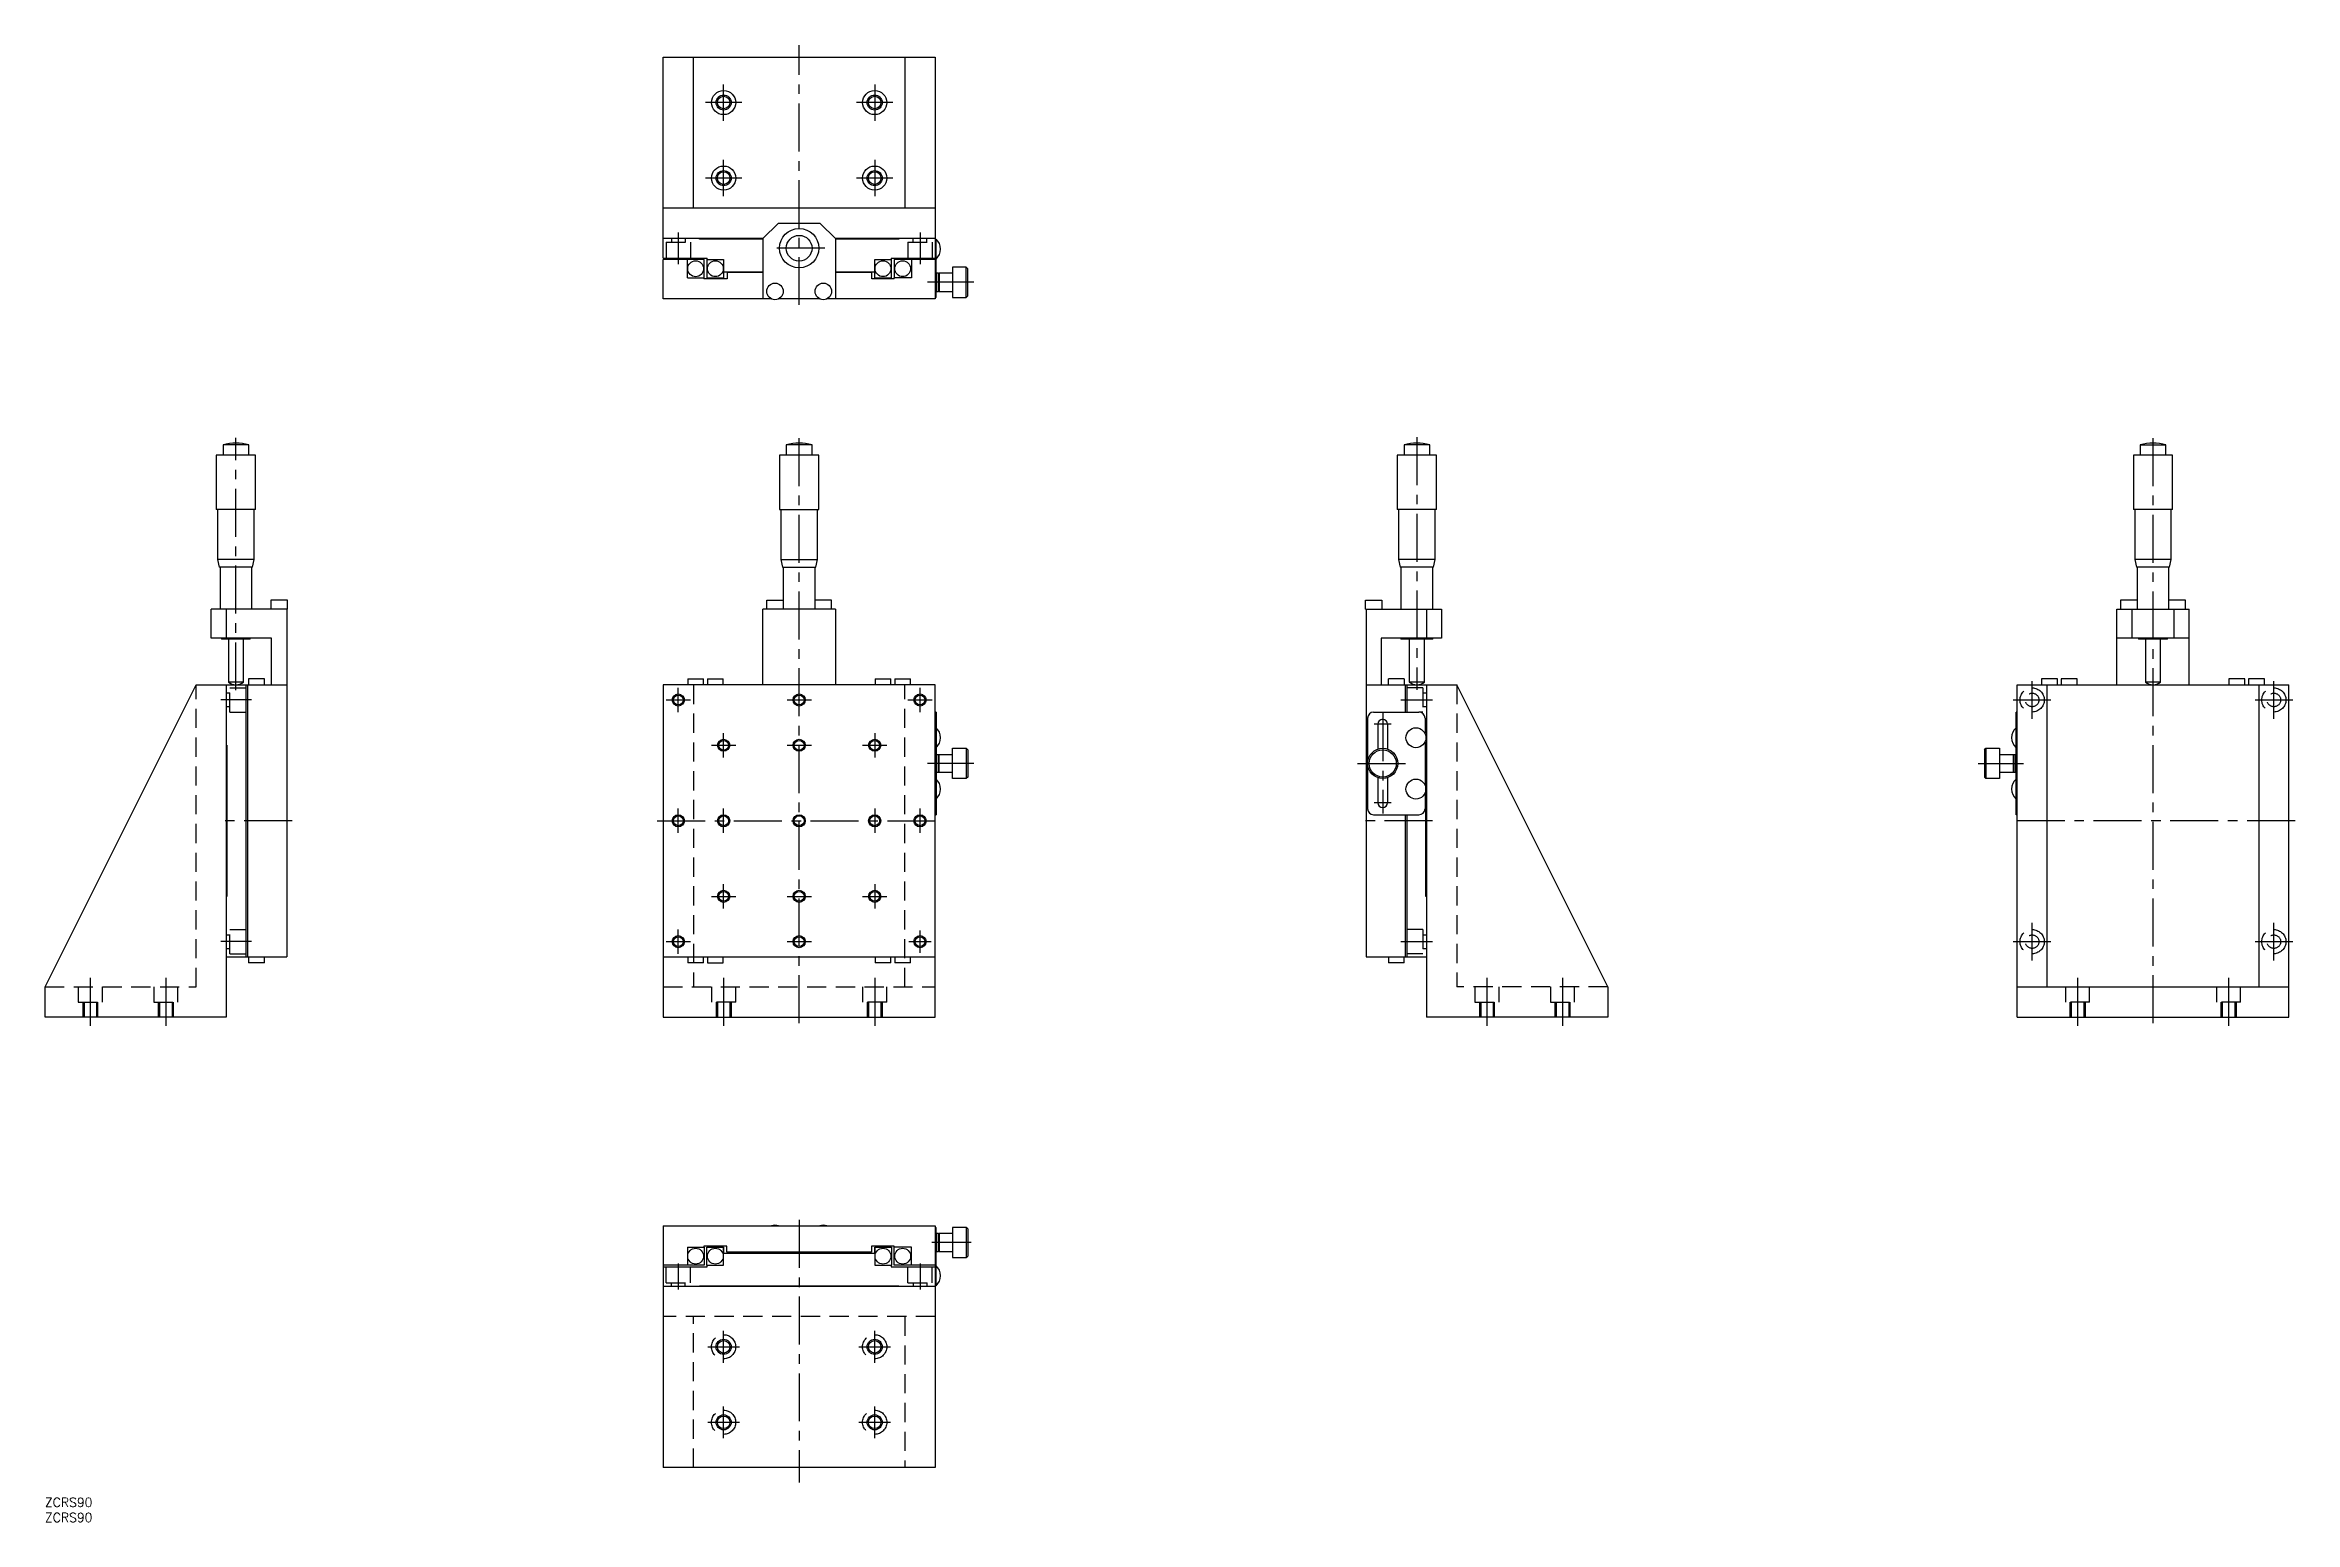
# Model space of a CAD drawing. Extents: x 0 to 745, y -8 to 481.
import ezdxf

# ---------------------------------------------------------------- set-up
doc = ezdxf.new("R2010")
doc.units = 0
doc.header["$LTSCALE"] = 0.5
doc.linetypes.add('CENTER', pattern=[50.8, 31.75, -6.35, 6.35, -6.35])
doc.linetypes.add('DASHED', pattern=[19.05, 12.7, -6.35])
for name, color, linetype in [('MSM_CENTER', 1, 'CENTER'), ('MSM_CONTINUOUS', 7, 'CONTINUOUS'), ('MSM_DASHED', 4, 'DASHED'), ('MSM_NARROW', 5, 'CONTINUOUS'), ('MSM_PART_NUMBER', 7, 'CONTINUOUS')]:
    doc.layers.add(name, color=color, linetype=linetype)
doc.styles.get("Standard").update_dxf_attribs({"font": 'txt.shx', "height": 3, "bigfont": 'bigfont.shx'})

# ---------------------------------------------------------------- blocks, each defined once
blk = doc.blocks.new('*U9')
at = {"layer": 'MSM_PART_NUMBER'}
blk.add_text('ZCRS90', height=3, dxfattribs=at).set_placement((0, -3))
blk = doc.blocks.new('*U10')
at = {"layer": 'MSM_PART_NUMBER'}
blk.add_text('ZCRS90', height=3, dxfattribs=at).set_placement((0, -8))

msp = doc.modelspace()

# ---------------------------------------------------------------- linework, layer by layer
at = {"layer": 'MSM_CENTER'}
for p, q in [((249.61, 394.83), (249.61, 480.88)), ((230.62, 461.83), (218.62, 461.83)), ((224.62, 455.83), (224.62, 467.83)), ((280.62, 461.83), (268.62, 461.83)), ((274.62, 467.83), (274.62, 455.83)), ((224.62, 430.83), (224.62, 442.83)), ((274.62, 442.83), (274.62, 430.83)), ((230.62, 436.83), (218.62, 436.83)), ((280.62, 436.83), (268.62, 436.83)), ((209.62, 418.83), (209.62, 408.33)), ((289.62, 418.83), (289.62, 408.33)), ((258.12, 413.63), (241.12, 413.63)), ((307.42, 402.33), (292.12, 402.33)), ((63.2, 267.28), (63.2, 350.91)), ((249.62, 157.09), (249.62, 351.09)), ((454.07, 351.09), (454.07, 267.49)), ((697.73, 157.09), (697.73, 351.18)), ((209.62, 260.07), (209.62, 268.12)), ((289.62, 260.07), (289.62, 268.12)), ((657.73, 257.86), (657.73, 270.33)), ((737.73, 257.86), (737.73, 270.33)), ((68.32, 264.09), (58.18, 264.09)), ((205.6, 264.09), (213.65, 264.09)), ((245.6, 264.09), (253.65, 264.09)), ((285.6, 264.09), (293.65, 264.09)), ((448.77, 264.09), (459.27, 264.09)), ((651.49, 264.09), (663.96, 264.09)), ((731.49, 264.09), (743.96, 264.09)), ((445.6, 256.09), (439.94, 256.09)), ((442.77, 259.69), (442.77, 226.49)), ((220.6, 249.09), (228.65, 249.09)), ((224.62, 245.07), (224.62, 253.12)), ((245.6, 249.09), (253.65, 249.09)), ((270.6, 249.09), (278.65, 249.09)), ((274.62, 253.12), (274.62, 245.07)), ((307.42, 243.09), (292.12, 243.09)), ((434.45, 243.09), (451.08, 243.09)), ((639.84, 243.09), (654.81, 243.09)), ((81.82, 224.09), (58, 224.09)), ((202.62, 224.09), (296.62, 224.09)), ((209.62, 220.07), (209.62, 228.12)), ((224.62, 220.07), (224.62, 228.12)), ((274.62, 228.12), (274.62, 220.07)), ((289.62, 220.07), (289.62, 228.12)), ((459.27, 224.09), (435.27, 224.09)), ((445.6, 230.09), (439.94, 230.09)), ((744.73, 224.09), (650.73, 224.09)), ((224.62, 195.07), (224.62, 203.12)), ((274.62, 203.12), (274.62, 195.07)), ((220.6, 199.09), (228.65, 199.09)), ((245.6, 199.09), (253.65, 199.09)), ((270.6, 199.09), (278.65, 199.09)), ((209.62, 180.07), (209.62, 188.12)), ((289.62, 180.44), (289.62, 187.74)), ((657.73, 177.86), (657.73, 190.33)), ((737.73, 177.86), (737.73, 190.33)), ((68.32, 184.09), (58.18, 184.09)), ((205.6, 184.09), (213.65, 184.09)), ((245.6, 184.09), (253.65, 184.09)), ((285.97, 184.09), (293.27, 184.09)), ((448.77, 184.09), (459.27, 184.09)), ((651.49, 184.09), (663.96, 184.09)), ((731.49, 184.09), (743.96, 184.09)), ((15, 172.09), (15, 156.09)), ((40, 172.09), (40, 156.09)), ((224.62, 172.09), (224.62, 156.09)), ((274.62, 172.09), (274.62, 156.09)), ((477.27, 172.09), (477.27, 156.09)), ((502.27, 172.09), (502.27, 156.09)), ((672.73, 172.09), (672.73, 156.09)), ((722.73, 172.09), (722.73, 156.09)), ((249.62, 92), (249.62, 5.11)), ((306.51, 84.5), (293.54, 84.5)), ((209.62, 77.59), (209.62, 68.91)), ((289.62, 77.59), (289.62, 68.91)), ((224.62, 44.72), (224.62, 55.28)), ((274.62, 44.72), (274.62, 55.28)), ((219.35, 50), (229.9, 50)), ((269.35, 50), (279.9, 50)), ((224.62, 19.72), (224.62, 30.28)), ((274.62, 19.72), (274.62, 30.28)), ((219.35, 25), (229.9, 25)), ((269.35, 25), (279.9, 25))]:
    msp.add_line(p, q, dxfattribs=at)
at = {"layer": 'MSM_CONTINUOUS'}
for p, q in [((204.62, 410.33), (204.62, 476.83)), ((204.62, 476.83), (294.62, 476.83)), ((214.62, 426.83), (214.62, 476.83)), ((284.62, 476.83), (284.62, 426.83)), ((294.62, 476.83), (294.62, 396.83)), ((294.62, 426.83), (204.62, 426.83)), ((237.62, 416.83), (242.62, 421.83)), ((256.62, 421.83), (242.62, 421.83)), ((256.62, 421.83), (261.62, 416.83)), ((237.62, 416.83), (204.62, 416.83)), ((204.62, 410.33), (219.12, 410.33)), ((218.22, 409.83), (204.62, 409.83)), ((204.62, 396.83), (204.62, 409.83)), ((212.62, 403.83), (212.62, 409.83)), ((216.62, 416.63), (216.62, 416.83)), ((237.62, 416.63), (216.62, 416.63)), ((218.22, 403.83), (218.22, 409.83)), ((219.02, 409.83), (219.02, 403.83)), ((219.02, 409.83), (224.62, 409.83)), ((219.12, 409.83), (219.12, 410.33)), ((224.62, 409.83), (224.62, 403.83)), ((237.62, 416.83), (237.62, 396.83)), ((294.62, 416.83), (261.62, 416.83)), ((261.62, 416.83), (261.62, 396.83)), ((282.62, 416.63), (261.62, 416.63)), ((274.62, 403.83), (274.62, 409.83)), ((274.62, 409.83), (280.22, 409.83)), ((280.12, 410.33), (280.12, 409.83)), ((280.12, 410.33), (294.62, 410.33)), ((280.22, 403.83), (280.22, 409.83)), ((294.62, 409.83), (281.02, 409.83)), ((281.02, 409.83), (281.02, 403.83)), ((282.62, 416.83), (282.62, 416.63)), ((286.82, 409.83), (286.82, 403.83)), ((294.62, 416.33), (294.92, 416.33)), ((294.92, 414.33), (294.62, 414.33)), ((294.92, 397.33), (294.92, 416.63)), ((212.62, 403.83), (218.22, 403.83)), ((218.12, 403.83), (218.12, 403.53)), ((225.82, 403.53), (218.12, 403.53)), ((219.02, 403.83), (224.62, 403.83)), ((224.62, 405.83), (237.62, 405.83)), ((225.82, 405.53), (225.82, 403.53)), ((237.62, 405.53), (225.82, 405.53)), ((261.62, 405.83), (274.62, 405.83)), ((273.62, 405.53), (261.62, 405.53)), ((273.62, 403.53), (273.62, 405.53)), ((281.12, 403.53), (273.62, 403.53)), ((274.62, 403.83), (280.22, 403.83)), ((286.82, 403.83), (281.02, 403.83)), ((281.12, 403.53), (281.12, 403.83)), ((295.12, 405.33), (294.92, 405.13)), ((295.72, 405.33), (295.12, 405.33)), ((295.12, 405.33), (295.12, 399.33)), ((295.92, 405.13), (295.72, 405.33)), ((295.72, 405.33), (295.72, 399.33)), ((300.42, 405.33), (295.92, 405.33)), ((295.92, 405.33), (295.92, 399.33)), ((304.92, 407.33), (300.42, 407.33)), ((300.42, 407.33), (300.42, 397.33)), ((305.42, 406.83), (304.92, 407.33)), ((304.92, 397.33), (304.92, 407.33)), ((305.42, 397.83), (305.42, 406.83)), ((240.48, 396.83), (204.62, 396.83)), ((256.48, 396.83), (242.77, 396.83)), ((294.62, 396.83), (258.77, 396.83)), ((294.62, 399.33), (294.92, 399.33)), ((294.92, 397.33), (294.62, 397.33)), ((294.92, 399.53), (295.12, 399.33)), ((295.12, 399.33), (295.72, 399.33)), ((295.72, 399.33), (295.92, 399.53)), ((295.92, 399.33), (300.42, 399.33)), ((300.42, 397.33), (304.92, 397.33)), ((305.42, 397.83), (304.92, 397.33)), ((56.7, 345.09), (56.7, 327.09)), ((69.7, 345.09), (56.7, 345.09)), ((58.95, 348.59), (58.95, 345.09)), ((67.45, 348.59), (58.95, 348.59)), ((67.45, 345.09), (67.45, 348.59)), ((69.7, 327.09), (69.7, 345.09)), ((243.12, 345.09), (243.12, 327.09)), ((256.12, 345.09), (243.12, 345.09)), ((245.37, 348.59), (245.37, 345.09)), ((253.87, 348.59), (245.37, 348.59)), ((253.87, 345.09), (253.87, 348.59)), ((256.12, 327.09), (256.12, 345.09)), ((447.57, 345.09), (447.57, 327.09)), ((460.57, 345.09), (447.57, 345.09)), ((449.82, 348.59), (449.82, 345.09)), ((458.32, 348.59), (449.82, 348.59)), ((458.32, 345.09), (458.32, 348.59)), ((460.57, 327.09), (460.57, 345.09)), ((691.23, 345.09), (691.23, 327.09)), ((704.23, 345.09), (691.23, 345.09)), ((693.48, 348.59), (693.48, 345.09)), ((693.48, 348.59), (701.98, 348.59)), ((701.98, 345.09), (701.98, 348.59)), ((704.23, 327.09), (704.23, 345.09)), ((69.7, 327.09), (56.7, 327.09)), ((57.15, 327.09), (57.15, 310.59)), ((69.25, 310.59), (69.25, 327.09)), ((243.12, 327.09), (256.12, 327.09)), ((243.57, 327.09), (243.57, 310.59)), ((255.67, 310.59), (255.67, 327.09)), ((460.57, 327.09), (447.57, 327.09)), ((448.02, 327.09), (448.02, 310.59)), ((460.12, 310.59), (460.12, 327.09)), ((704.23, 327.09), (691.23, 327.09)), ((691.68, 327.09), (691.68, 310.59)), ((703.78, 310.59), (703.78, 327.09)), ((57.15, 310.59), (57.7, 308.09)), ((69.25, 310.59), (57.15, 310.59)), ((68.7, 308.09), (57.7, 308.09)), ((57.95, 308.09), (57.95, 294.09)), ((68.45, 294.09), (68.45, 308.09)), ((68.7, 308.09), (69.25, 310.59)), ((243.57, 310.59), (244.12, 308.09)), ((243.57, 310.59), (255.67, 310.59)), ((244.12, 308.09), (255.12, 308.09)), ((244.37, 308.09), (244.37, 294.09)), ((254.87, 294.09), (254.87, 308.09)), ((255.12, 308.09), (255.67, 310.59)), ((448.02, 310.59), (448.57, 308.09)), ((460.12, 310.59), (448.02, 310.59)), ((459.57, 308.09), (448.57, 308.09)), ((448.82, 308.09), (448.82, 294.09)), ((459.32, 294.09), (459.32, 308.09)), ((459.57, 308.09), (460.12, 310.59)), ((691.68, 310.59), (692.23, 308.09)), ((703.78, 310.59), (691.68, 310.59)), ((703.23, 308.09), (692.23, 308.09)), ((692.48, 308.09), (692.48, 294.09)), ((702.98, 294.09), (702.98, 308.09)), ((703.23, 308.09), (703.78, 310.59)), ((55, 284.59), (55, 294.09)), ((80.25, 294.09), (55, 294.09)), ((60, 294.09), (60, 284.59)), ((74.75, 297.09), (74.75, 294.09)), ((80.25, 297.09), (74.75, 297.09)), ((80, 294.09), (80, 179.09)), ((80.25, 294.09), (80.25, 297.09)), ((261.62, 294.09), (237.62, 294.09)), ((237.62, 269.09), (237.62, 294.09)), ((238.87, 294.09), (238.87, 297.09)), ((238.87, 297.09), (244.37, 297.09)), ((260.37, 297.09), (254.87, 297.09)), ((260.37, 294.09), (260.37, 297.09)), ((261.62, 294.09), (261.62, 269.09)), ((437.02, 294.09), (437.02, 297.09)), ((437.02, 297.09), (442.52, 297.09)), ((437.02, 294.09), (462.27, 294.09)), ((437.27, 294.09), (437.27, 179.09)), ((442.52, 297.09), (442.52, 294.09)), ((457.27, 294.09), (457.27, 284.59)), ((462.27, 294.09), (462.27, 284.59)), ((685.73, 294.09), (709.73, 294.09)), ((685.73, 269.09), (685.73, 294.09)), ((686.98, 297.09), (686.98, 294.09)), ((692.48, 297.09), (686.98, 297.09)), ((690.73, 294.09), (690.73, 284.59)), ((708.48, 297.09), (702.98, 297.09)), ((704.73, 284.59), (704.73, 294.09)), ((708.48, 294.09), (708.48, 297.09)), ((709.73, 269.09), (709.73, 294.09)), ((75, 284.59), (55, 284.59)), ((58.45, 284.59), (58.45, 284.19)), ((67.95, 284.19), (58.45, 284.19)), ((60.7, 284.19), (60.7, 269.99)), ((65.7, 269.99), (65.7, 284.19)), ((67.95, 284.19), (67.95, 284.59)), ((75, 269.09), (75, 284.59)), ((462.27, 284.59), (442.27, 284.59)), ((442.27, 284.59), (442.27, 269.09)), ((448.82, 284.59), (448.82, 284.19)), ((459.32, 284.19), (448.82, 284.19)), ((451.57, 284.19), (451.57, 269.99)), ((456.57, 269.99), (456.57, 284.19)), ((459.32, 284.19), (459.32, 284.59)), ((709.73, 284.59), (685.73, 284.59)), ((692.98, 284.59), (692.98, 284.19)), ((702.48, 284.19), (692.98, 284.19)), ((695.23, 284.19), (695.23, 269.99)), ((700.23, 269.99), (700.23, 284.19)), ((702.48, 284.19), (702.48, 284.59)), ((0, 169.09), (50, 269.09)), ((50, 269.09), (80, 269.09)), ((60, 269.09), (60, 159.09)), ((65.7, 269.99), (60.7, 269.99)), ((66.5, 269.09), (66.5, 179.09)), ((67, 269.09), (67, 179.09)), ((67.38, 271.09), (67.38, 269.09)), ((72.62, 271.09), (67.38, 271.09)), ((72.62, 269.09), (72.62, 271.09)), ((294.62, 269.09), (204.62, 269.09)), ((204.62, 269.09), (204.62, 159.09)), ((212.73, 271.09), (212.73, 269.09)), ((212.73, 271.09), (217.98, 271.09)), ((217.98, 269.09), (217.98, 271.09)), ((219.27, 271.09), (219.27, 269.09)), ((219.27, 271.09), (224.52, 271.09)), ((224.52, 269.09), (224.52, 271.09)), ((274.73, 271.09), (274.73, 269.09)), ((274.73, 271.09), (279.98, 271.09)), ((279.98, 269.09), (279.98, 271.09)), ((281.27, 271.09), (281.27, 269.09)), ((281.27, 271.09), (286.52, 271.09)), ((286.52, 269.09), (286.52, 271.09)), ((294.62, 159.09), (294.62, 269.09)), ((437.27, 269.09), (467.27, 269.09)), ((444.64, 269.09), (444.64, 271.09)), ((449.89, 271.09), (444.64, 271.09)), ((449.89, 271.09), (449.89, 269.09)), ((450.27, 260.09), (450.27, 269.09)), ((450.77, 269.09), (450.77, 260.09)), ((456.57, 269.99), (451.57, 269.99)), ((457.27, 269.09), (457.27, 159.09)), ((517.27, 169.09), (467.27, 269.09)), ((652.73, 269.09), (742.73, 269.09)), ((652.73, 159.09), (652.73, 269.09)), ((660.83, 271.09), (660.83, 269.09)), ((666.08, 271.09), (660.83, 271.09)), ((662.73, 169.09), (662.73, 269.09)), ((666.08, 269.09), (666.08, 271.09)), ((667.37, 271.09), (667.37, 269.09)), ((672.62, 271.09), (667.37, 271.09)), ((672.62, 269.09), (672.62, 271.09)), ((700.23, 269.99), (695.23, 269.99)), ((722.83, 271.09), (722.83, 269.09)), ((728.08, 271.09), (722.83, 271.09)), ((728.08, 269.09), (728.08, 271.09)), ((729.37, 271.09), (729.37, 269.09)), ((734.62, 271.09), (729.37, 271.09)), ((732.73, 269.09), (732.73, 169.09)), ((734.62, 269.09), (734.62, 271.09)), ((742.73, 159.09), (742.73, 269.09)), ((294.92, 260.09), (294.62, 260.09)), ((294.92, 260.09), (294.92, 226.09)), ((437.77, 258.09), (437.77, 228.09)), ((439.77, 260.09), (454.77, 260.09)), ((441.17, 256.09), (441.17, 247.83)), ((444.37, 256.09), (444.37, 247.83)), ((456.77, 258.09), (456.77, 252.97)), ((652.73, 260.09), (652.43, 260.09)), ((652.43, 226.09), (652.43, 260.09)), ((60, 249.09), (60.2, 249.09)), ((60.2, 249.09), (60.2, 199.09)), ((294.92, 245.89), (295.12, 246.09)), ((295.12, 246.09), (295.72, 246.09)), ((295.12, 240.09), (295.12, 246.09)), ((295.72, 246.09), (295.92, 245.89)), ((295.72, 240.09), (295.72, 246.09)), ((295.92, 246.09), (300.42, 246.09)), ((295.92, 240.09), (295.92, 246.09)), ((300.42, 248.09), (304.92, 248.09)), ((300.42, 238.09), (300.42, 248.09)), ((305.42, 247.59), (304.92, 248.09)), ((304.92, 248.09), (304.92, 238.09)), ((305.42, 247.59), (305.42, 238.59)), ((456.77, 250.22), (456.77, 235.97)), ((457.07, 249.09), (457.27, 249.09)), ((457.07, 199.09), (457.07, 249.09)), ((641.93, 247.59), (642.43, 248.09)), ((641.93, 247.59), (641.93, 238.59)), ((642.43, 248.09), (646.93, 248.09)), ((642.43, 248.09), (642.43, 238.09)), ((646.93, 248.09), (646.93, 238.09)), ((646.93, 246.09), (651.43, 246.09)), ((651.43, 245.89), (651.63, 246.09)), ((651.43, 246.09), (651.43, 240.09)), ((651.63, 246.09), (652.23, 246.09)), ((651.63, 246.09), (651.63, 240.09)), ((652.23, 246.09), (652.43, 245.89)), ((652.23, 246.09), (652.23, 240.09)), ((295.12, 240.09), (294.92, 240.29)), ((295.72, 240.09), (295.12, 240.09)), ((295.92, 240.29), (295.72, 240.09)), ((300.42, 240.09), (295.92, 240.09)), ((305.42, 238.59), (304.92, 238.09)), ((441.17, 238.36), (441.17, 230.09)), ((444.37, 238.36), (444.37, 230.09)), ((642.43, 238.09), (641.93, 238.59)), ((651.43, 240.09), (646.93, 240.09)), ((651.63, 240.09), (651.43, 240.29)), ((652.23, 240.09), (651.63, 240.09)), ((652.43, 240.29), (652.23, 240.09)), ((304.92, 238.09), (300.42, 238.09)), ((456.77, 233.22), (456.77, 228.09)), ((646.93, 238.09), (642.43, 238.09)), ((294.62, 226.09), (294.92, 226.09)), ((439.77, 226.09), (454.77, 226.09)), ((450.27, 179.09), (450.27, 226.09)), ((450.77, 226.09), (450.77, 179.09)), ((652.73, 226.09), (652.43, 226.09)), ((60.2, 199.09), (60, 199.09)), ((457.27, 199.09), (457.07, 199.09)), ((60, 179.09), (80, 179.09)), ((67.38, 179.09), (67.38, 177.09)), ((72.62, 177.09), (72.62, 179.09)), ((204.62, 179.09), (294.62, 179.09)), ((212.73, 179.09), (212.73, 177.09)), ((217.98, 177.09), (217.98, 179.09)), ((219.27, 179.09), (219.27, 177.09)), ((224.52, 177.09), (224.52, 179.09)), ((274.73, 179.09), (274.73, 177.09)), ((279.98, 177.09), (279.98, 179.09)), ((281.27, 179.09), (281.27, 177.09)), ((286.52, 177.09), (286.52, 179.09)), ((437.27, 179.09), (457.27, 179.09)), ((444.64, 179.09), (444.64, 177.09)), ((449.89, 177.09), (449.89, 179.09)), ((72.62, 177.09), (67.38, 177.09)), ((217.98, 177.09), (212.73, 177.09)), ((219.27, 177.09), (224.52, 177.09)), ((279.98, 177.09), (274.73, 177.09)), ((286.52, 177.09), (281.27, 177.09)), ((449.89, 177.09), (444.64, 177.09)), ((0, 159.09), (0, 169.09)), ((517.27, 169.09), (517.27, 159.09)), ((652.73, 169.09), (742.73, 169.09)), ((60, 159.09), (0, 159.09)), ((204.62, 159.09), (294.62, 159.09)), ((517.27, 159.09), (457.27, 159.09)), ((652.73, 159.09), (742.73, 159.09)), ((204.62, 90), (294.62, 90)), ((204.62, 90), (204.62, 10)), ((294.62, 90), (294.62, 10)), ((294.62, 89.5), (294.92, 89.5)), ((294.92, 70.2), (294.92, 89.5)), ((304.92, 89.5), (300.42, 89.5)), ((300.42, 89.5), (300.42, 79.5)), ((305.42, 89), (304.92, 89.5)), ((304.92, 89.5), (304.92, 79.5)), ((212.62, 83), (212.62, 77)), ((212.62, 83), (218.22, 83)), ((218.12, 83.3), (218.12, 83)), ((225.72, 83.3), (218.12, 83.3)), ((218.22, 83), (218.22, 77)), ((219.02, 77), (219.02, 83)), ((219.02, 83), (224.62, 83)), ((224.62, 83), (224.62, 81)), ((224.62, 77), (224.62, 83)), ((225.72, 81.3), (225.72, 83.3)), ((273.52, 83.3), (273.52, 81.3)), ((281.12, 83.3), (273.52, 83.3)), ((274.62, 81), (274.62, 83)), ((274.62, 83), (280.22, 83)), ((274.62, 83), (274.62, 77)), ((280.22, 83), (280.22, 77)), ((281.02, 77), (281.02, 83)), ((286.82, 83), (281.02, 83)), ((281.12, 83), (281.12, 83.3)), ((286.82, 77), (286.82, 83)), ((295.12, 87.5), (294.92, 87.3)), ((295.72, 87.5), (295.12, 87.5)), ((295.12, 87.5), (295.12, 81.5)), ((295.92, 87.3), (295.72, 87.5)), ((295.72, 87.5), (295.72, 81.5)), ((300.42, 87.5), (295.92, 87.5)), ((295.92, 87.5), (295.92, 81.5)), ((305.42, 89), (305.42, 80)), ((218.22, 77), (204.62, 77)), ((204.62, 76.5), (219.12, 76.5)), ((219.02, 77), (224.62, 77)), ((219.12, 76.5), (219.12, 77)), ((224.62, 81), (274.62, 81)), ((273.52, 81.3), (225.72, 81.3)), ((237.62, 81.3), (237.62, 81)), ((261.62, 81.3), (261.62, 81)), ((274.62, 77), (280.22, 77)), ((280.12, 77), (280.12, 76.5)), ((280.12, 76.5), (294.62, 76.5)), ((294.62, 77), (281.02, 77)), ((294.92, 81.7), (295.12, 81.5)), ((295.12, 81.5), (295.72, 81.5)), ((295.72, 81.5), (295.92, 81.7)), ((295.92, 81.5), (300.42, 81.5)), ((300.42, 79.5), (304.92, 79.5)), ((304.92, 79.5), (305.42, 80)), ((294.62, 70), (204.62, 70)), ((216.62, 70.2), (282.62, 70.2)), ((216.62, 70), (216.62, 70.2)), ((282.62, 70.2), (282.62, 70)), ((294.62, 70.5), (294.92, 70.5)), ((294.62, 10), (204.62, 10))]:
    msp.add_line(p, q, dxfattribs=at)
for centre, radius in [((224.62, 461.83), 4), ((224.62, 461.83), 2.07), ((274.62, 461.83), 4), ((274.62, 461.83), 2.07), ((224.62, 436.83), 4), ((274.62, 436.83), 4), ((224.63, 436.83), 2.07), ((274.62, 436.83), 2.07), ((249.62, 413.63), 6.5), ((249.62, 413.63), 4.25), ((215.35, 406.83), 2.63), ((221.89, 406.83), 2.62), ((277.35, 406.83), 2.62), ((283.89, 406.83), 2.62), ((241.62, 399.33), 2.75), ((257.62, 399.33), 2.75), ((209.62, 264.09), 1.62), ((249.62, 264.09), 1.62), ((289.62, 264.09), 1.62), ((453.77, 251.59), 3.3), ((224.62, 249.09), 1.62), ((249.62, 249.09), 1.62), ((274.62, 249.09), 1.62), ((442.77, 243.09), 5), ((442.77, 243.09), 4.5), ((453.77, 234.59), 3.3), ((209.62, 224.09), 1.62), ((224.62, 224.09), 1.62), ((249.62, 224.09), 1.62), ((274.62, 224.09), 1.62), ((289.62, 224.09), 1.62), ((224.62, 199.09), 1.62), ((249.62, 199.09), 1.62), ((274.62, 199.09), 1.62), ((209.62, 184.09), 1.62), ((249.62, 184.09), 1.62), ((289.62, 184.09), 1.62), ((215.35, 80), 2.63), ((221.89, 80), 2.62), ((277.35, 80), 2.62), ((283.89, 80), 2.63), ((224.62, 50), 2.07), ((274.62, 50), 2.07), ((224.62, 25), 2.07), ((274.62, 25), 2.07)]:
    msp.add_circle(centre, radius, dxfattribs=at)
for centre, radius, start, end in [((292.05, 413.33), 4.37, 311.03483, 48.96517), ((63.2, 330.78), 18.31, 76.58033, 103.41967), ((249.62, 330.78), 18.31, 76.58033, 103.41967), ((454.07, 330.78), 18.31, 76.58033, 103.41967), ((697.73, 330.78), 18.31, 76.58033, 103.41967), ((63.2, 273.02), 3.92, 230.40225, 309.59775), ((454.07, 273.02), 3.92, 230.40225, 309.59775), ((697.73, 273.02), 3.92, 230.40225, 309.59775), ((292.05, 251.59), 4.37, 311.03471, 48.96505), ((439.77, 258.09), 2, 90.00004, 180.00004), ((442.77, 256.09), 1.6, 0.00004, 180.00004), ((454.77, 258.09), 2, 0.00004, 90.00004), ((655.31, 251.59), 4.38, 131.11209, 228.88791), ((292.05, 234.59), 4.37, 311.03471, 48.96505), ((655.31, 234.59), 4.38, 131.11209, 228.88791), ((439.77, 228.09), 2, 180.00004, 270.00004), ((442.77, 230.09), 1.6, 180.00004, 0.00004), ((454.77, 228.09), 2, 270.00004, 0.00004), ((241.62, 87.5), 2.75, 65.38002, 114.61998), ((257.62, 87.5), 2.75, 65.38002, 114.61998), ((292.04, 73.5), 4.38, 311.11209, 48.88791)]:
    msp.add_arc(centre, radius, start, end, dxfattribs=at)
at = {"layer": 'MSM_DASHED'}
for p, q in [((205.62, 415.63), (205.62, 410.33)), ((205.62, 415.63), (213.62, 415.63)), ((207.37, 416.83), (207.37, 415.63)), ((211.87, 416.83), (211.87, 415.63)), ((213.62, 415.63), (213.62, 410.33)), ((285.62, 415.63), (285.62, 410.33)), ((285.62, 415.63), (293.62, 415.63)), ((287.37, 415.63), (287.37, 416.83)), ((291.87, 415.63), (291.87, 416.83)), ((293.62, 415.63), (293.62, 410.33)), ((50, 169.09), (50, 269.09)), ((214.62, 269.09), (214.62, 169.09)), ((284.62, 169.09), (284.62, 269.09)), ((467.27, 269.09), (467.27, 169.09)), ((61.2, 266.34), (60, 266.34)), ((61.2, 261.84), (60, 261.84)), ((61.2, 268.09), (66.5, 268.09)), ((61.2, 260.09), (61.2, 268.09)), ((456.07, 268.09), (450.77, 268.09)), ((456.07, 268.09), (456.07, 260.09)), ((457.27, 266.34), (456.07, 266.34)), ((457.27, 261.84), (456.07, 261.84)), ((61.2, 260.09), (66.5, 260.09)), ((456.07, 260.09), (454.77, 260.09)), ((60, 186.34), (61.2, 186.34)), ((61.2, 188.09), (66.5, 188.09)), ((61.2, 180.09), (61.2, 188.09)), ((456.07, 188.09), (450.77, 188.09)), ((456.07, 188.09), (456.07, 180.09)), ((456.07, 186.34), (457.27, 186.34)), ((60, 181.84), (61.2, 181.84)), ((61.2, 180.09), (66.5, 180.09)), ((456.07, 180.09), (450.77, 180.09)), ((456.07, 181.84), (457.27, 181.84)), ((0, 169.09), (50, 169.09)), ((11, 169.09), (11, 164.09)), ((11, 164.09), (19, 164.09)), ((12.5, 164.09), (12.5, 159.09)), ((12.93, 164.09), (12.93, 159.09)), ((17.07, 164.09), (17.07, 159.09)), ((17.5, 159.09), (17.5, 164.09)), ((19, 164.09), (19, 169.09)), ((36, 169.09), (36, 164.09)), ((36, 164.09), (44, 164.09)), ((37.5, 164.09), (37.5, 159.09)), ((37.93, 164.09), (37.93, 159.09)), ((42.07, 164.09), (42.07, 159.09)), ((42.5, 159.09), (42.5, 164.09)), ((44, 164.09), (44, 169.09)), ((204.62, 169.09), (294.62, 169.09)), ((220.62, 169.09), (220.62, 164.09)), ((228.62, 164.09), (220.62, 164.09)), ((222.12, 164.09), (222.12, 159.09)), ((222.56, 164.09), (222.56, 159.09)), ((226.69, 164.09), (226.69, 159.09)), ((227.12, 164.09), (227.12, 159.09)), ((228.62, 164.09), (228.62, 169.09)), ((270.62, 169.09), (270.62, 164.09)), ((278.62, 164.09), (270.62, 164.09)), ((272.12, 164.09), (272.12, 159.09)), ((272.56, 164.09), (272.56, 159.09)), ((276.69, 164.09), (276.69, 159.09)), ((277.12, 164.09), (277.12, 159.09)), ((278.62, 164.09), (278.62, 169.09)), ((517.27, 169.09), (467.27, 169.09)), ((473.27, 169.09), (473.27, 164.09)), ((473.27, 164.09), (481.27, 164.09)), ((474.77, 164.09), (474.77, 159.09)), ((475.2, 164.09), (475.2, 159.09)), ((479.33, 164.09), (479.33, 159.09)), ((479.77, 159.09), (479.77, 164.09)), ((481.27, 164.09), (481.27, 169.09)), ((498.27, 169.09), (498.27, 164.09)), ((498.27, 164.09), (506.27, 164.09)), ((499.77, 164.09), (499.77, 159.09)), ((500.2, 164.09), (500.2, 159.09)), ((504.33, 164.09), (504.33, 159.09)), ((504.77, 159.09), (504.77, 164.09)), ((506.27, 164.09), (506.27, 169.09)), ((668.73, 169.09), (668.73, 164.09)), ((676.73, 164.09), (668.73, 164.09)), ((670.23, 164.09), (670.23, 159.09)), ((670.66, 164.09), (670.66, 159.09)), ((674.79, 164.09), (674.79, 159.09)), ((675.23, 164.09), (675.23, 159.09)), ((676.73, 164.09), (676.73, 169.09)), ((718.73, 169.09), (718.73, 164.09)), ((726.73, 164.09), (718.73, 164.09)), ((720.23, 164.09), (720.23, 159.09)), ((720.66, 164.09), (720.66, 159.09)), ((724.79, 164.09), (724.79, 159.09)), ((725.23, 164.09), (725.23, 159.09)), ((726.73, 164.09), (726.73, 169.09)), ((205.62, 71.2), (205.62, 76.5)), ((213.62, 71.2), (213.62, 76.5)), ((285.62, 71.2), (285.62, 76.5)), ((293.62, 71.2), (293.62, 76.5)), ((205.62, 71.2), (213.62, 71.2)), ((207.37, 70), (207.37, 71.2)), ((211.87, 70), (211.87, 71.2)), ((285.62, 71.2), (293.62, 71.2)), ((287.37, 71.2), (287.37, 70)), ((291.87, 71.2), (291.87, 70)), ((294.62, 60), (204.62, 60)), ((214.62, 10), (214.62, 60)), ((284.62, 60), (284.62, 10))]:
    msp.add_line(p, q, dxfattribs=at)
for centre, radius in [((657.73, 264.09), 4), ((657.73, 264.09), 2.25), ((737.73, 264.09), 4), ((737.73, 264.09), 2.25), ((657.73, 184.09), 4), ((657.73, 184.09), 2.25), ((737.73, 184.09), 4), ((737.73, 184.09), 2.25), ((224.61, 50), 4), ((274.61, 50), 4), ((224.61, 25), 4), ((274.61, 25), 4)]:
    msp.add_circle(centre, radius, dxfattribs=at)
at = {"layer": 'MSM_NARROW'}
for centre, radius in [((224.62, 461.83), 2.5), ((274.62, 461.83), 2.5), ((224.63, 436.83), 2.5), ((274.62, 436.83), 2.5), ((209.62, 264.09), 2), ((249.62, 264.09), 2), ((289.62, 264.09), 2), ((224.62, 249.09), 2), ((249.62, 249.09), 2), ((274.62, 249.09), 2), ((209.62, 224.09), 2), ((224.62, 224.09), 2), ((249.62, 224.09), 2), ((274.62, 224.09), 2), ((289.62, 224.09), 2), ((224.62, 199.09), 2), ((249.62, 199.09), 2), ((274.62, 199.09), 2), ((209.62, 184.09), 2), ((249.62, 184.09), 2), ((289.62, 184.09), 2), ((224.61, 50), 2.5), ((274.62, 50), 2.5), ((224.62, 25), 2.5), ((274.62, 25), 2.5)]:
    msp.add_circle(centre, radius, dxfattribs=at)

# ---------------------------------------------------------------- block references
at = {"layer": 'MSM_CONTINUOUS'}
for name in ['*U9', '*U10']:
    msp.add_blockref(name, (0, 0), dxfattribs=at)

doc.saveas('drawing.dxf')
